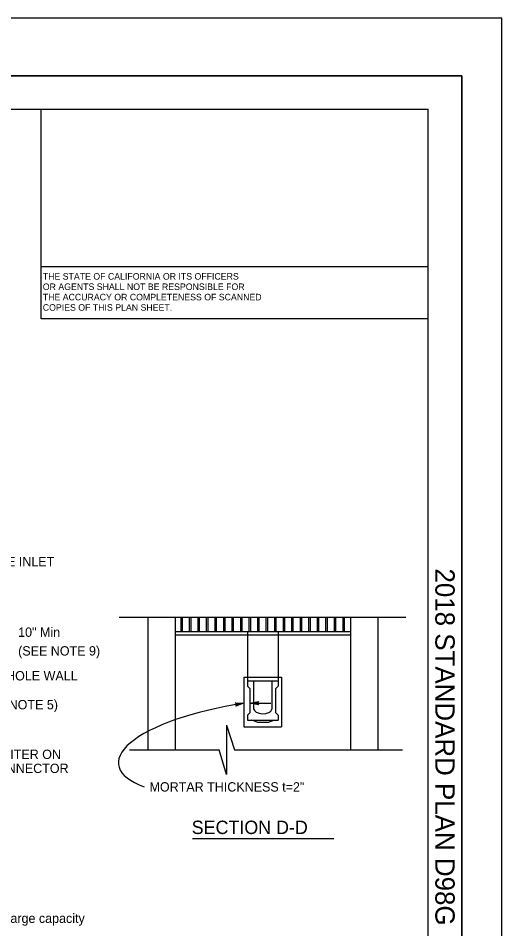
# Model space of a CAD drawing. Extents: x -893 to 867, y -474 to 712.
# Drawn here: x 504 to 867, y 31 to 712 of the extents above; entities that cross this region are included whole.
import ezdxf

# ---------------------------------------------------------------- set-up
doc = ezdxf.new("R2010")
doc.units = 0
for name, color, linetype in [('10 Sheet Format', 7, 'Continuous'), ('56 Stage 3 Anno', 7, 'Continuous'), ('57 Undefined', 7, 'Continuous'), ('60 Nongeo Data', 7, 'Continuous')]:
    doc.layers.add(name, color=color, linetype=linetype)

msp = doc.modelspace()

# ---------------------------------------------------------------- linework, layer by layer
at = {"layer": '10 Sheet Format'}
for p, q in [((-863.42, 668.96), (836.58, 668.96)), ((836.58, 668.96), (836.58, -431.04)), ((-813.45, 643.96), (811.54, 643.96)), ((521.55, 487.05), (521.55, 643.96)), ((811.54, -406.04), (811.54, 643.96)), ((811.54, 525.89), (521.55, 525.89)), ((811.54, 487.05), (521.55, 487.05))]:
    msp.add_line(p, q, dxfattribs=at)
for points in [[(-893.46, -474.04), (866.54, -474.04), (866.54, 711.96), (-893.46, 711.96)], [(-863.42, -431.04), (836.58, -431.04), (836.58, 668.96), (-863.42, 668.96)]]:
    msp.add_lwpolyline(points, close=True, dxfattribs=at)
at = {"layer": '56 Stage 3 Anno'}
for p, q in [((668.04, 198.54), (667.04, 199.74)), ((667.04, 199.74), (667.04, 199.74)), ((667.04, 199.74), (673.17, 199.34)), ((667.31, 199.42), (671.81, 199.13)), ((673.17, 199.34), (667.45, 197.1)), ((667.45, 197.1), (668.04, 198.54)), ((667.59, 199.1), (670.44, 198.91)), ((671.8, 199.12), (667.63, 197.49)), ((670.44, 198.91), (667.75, 197.86)), ((667.82, 198.79), (669.08, 198.7)), ((669.08, 198.7), (667.92, 198.25)), ((673.17, 199.34), (673.17, 199.34)), ((678.1, 199.33), (693.51, 199.33)), ((678.27, 199.41), (684.27, 200.74)), ((684.27, 198.07), (678.27, 199.41)), ((678.27, 199.41), (678.27, 199.41)), ((684.06, 198.42), (679.65, 199.4)), ((679.66, 199.41), (684.04, 200.38)), ((681.04, 199.4), (683.86, 200.03)), ((683.82, 198.78), (681.04, 199.4)), ((682.42, 199.4), (683.63, 199.67)), ((683.65, 199.13), (682.42, 199.4)), ((684.27, 200.74), (683.47, 199.41)), ((683.47, 199.41), (684.27, 198.07)), ((684.27, 200.74), (684.27, 200.74)), ((684.27, 198.07), (684.27, 198.07)), ((667.45, 197.1), (667.45, 197.1)), ((660.41, 183.05), (666.44, 164.47)), ((660.41, 183.05), (660.41, 145.96)), ((587.77, 164.47), (655.06, 164.47)), ((660.41, 145.96), (655.06, 164.47)), ((666.44, 164.47), (792.29, 164.47))]:
    msp.add_line(p, q, dxfattribs=at)
msp.add_ellipse((691.67, 166.1), major_axis=(-112.16, -12.47), ratio=0.31302, start_param=4.84301, end_param=6.846157, dxfattribs=at)
at = {"layer": '57 Undefined'}
msp.add_line((634.88, 98.13), (740.89, 98.13), dxfattribs=at)
at = {"layer": '60 Nongeo Data'}
for p, q in [((580.17, 263.81), (794.65, 263.81)), ((601.42, 263.81), (601.42, 164.47)), ((621.99, 263.81), (621.99, 164.47)), ((626.42, 253.11), (626.42, 263.81)), ((627.49, 253.11), (627.49, 263.81)), ((632.81, 253.11), (632.81, 263.81)), ((633.87, 253.11), (633.87, 263.81)), ((639.19, 253.11), (639.19, 263.81)), ((640.25, 253.11), (640.25, 263.81)), ((645.57, 253.11), (645.57, 263.81)), ((646.63, 253.11), (646.63, 263.81)), ((651.95, 253.11), (651.95, 263.81)), ((653.01, 253.11), (653.01, 263.81)), ((658.33, 253.11), (658.33, 263.81)), ((659.39, 253.11), (659.39, 263.81)), ((664.71, 253.11), (664.71, 263.81)), ((665.78, 253.11), (665.78, 263.81)), ((671.1, 253.11), (671.1, 263.81)), ((672.16, 253.11), (672.16, 263.81)), ((677.48, 253.11), (677.48, 263.81)), ((678.54, 253.11), (678.54, 263.81)), ((683.86, 253.11), (683.86, 263.81)), ((684.92, 253.11), (684.92, 263.81)), ((690.24, 253.11), (690.24, 263.81)), ((691.31, 253.11), (691.31, 263.81)), ((696.62, 253.11), (696.62, 263.81)), ((697.69, 253.11), (697.69, 263.81)), ((703.01, 253.11), (703.01, 263.81)), ((704.07, 253.11), (704.07, 263.81)), ((709.39, 253.11), (709.39, 263.81)), ((710.45, 253.11), (710.45, 263.81)), ((715.77, 253.11), (715.77, 263.81)), ((716.83, 253.11), (716.83, 263.81)), ((722.15, 253.11), (722.15, 263.81)), ((723.22, 253.11), (723.22, 263.81)), ((728.54, 253.11), (728.54, 263.81)), ((729.6, 253.11), (729.6, 263.81)), ((734.92, 253.11), (734.92, 263.81)), ((735.98, 253.11), (735.98, 263.81)), ((741.3, 253.11), (741.3, 263.81)), ((742.36, 253.11), (742.36, 263.81)), ((747.68, 253.11), (747.68, 263.81)), ((748.75, 253.11), (748.75, 263.81)), ((753.17, 263.81), (753.17, 164.47)), ((773.75, 263.81), (773.75, 164.47)), ((621.99, 253.11), (753.17, 253.11)), ((676.14, 253.11), (676.14, 216.13)), ((699.03, 253.11), (699.03, 216.13)), ((621.99, 250.5), (753.17, 250.5)), ((673.52, 218.74), (673.52, 181.69)), ((673.52, 218.74), (701.64, 218.74)), ((701.64, 218.74), (701.64, 181.69)), ((676.14, 216.13), (699.03, 216.13)), ((676.14, 216.13), (676.14, 212.2)), ((676.14, 212.2), (678.1, 210.24)), ((680.72, 216.13), (680.72, 195.22)), ((694.45, 216.13), (694.45, 194.84)), ((697.06, 210.24), (699.03, 212.2)), ((699.03, 216.13), (699.03, 212.2)), ((677.92, 210.4), (677.92, 192.29)), ((697.06, 210.24), (697.06, 192.48)), ((677.92, 192.29), (676.14, 190.52)), ((697.06, 192.48), (699.03, 190.52)), ((676.14, 190.52), (676.14, 186.59)), ((676.14, 186.59), (699.03, 186.59)), ((683.33, 185.29), (679.41, 186.59)), ((683.33, 185.29), (691.83, 185.29)), ((691.83, 185.29), (695.76, 186.59)), ((699.03, 190.52), (699.03, 186.59)), ((673.52, 181.69), (701.64, 181.69))]:
    msp.add_line(p, q, dxfattribs=at)
msp.add_ellipse((687.58, 195.29), major_axis=(6.89, -0.13), ratio=0.549308, start_param=3.192476, end_param=6.196947, dxfattribs=at)

# ---------------------------------------------------------------- texts
at = {"layer": '10 Sheet Format'}
for s, p in [('THE STATE OF CALIFORNIA OR ITS OFFICERS', (522.88, 516.32)), ('OR AGENTS SHALL NOT BE RESPONSIBLE FOR', (522.88, 508.57)), ('THE ACCURACY OR COMPLETENESS OF SCANNED', (522.88, 500.82)), ('COPIES OF THIS PLAN SHEET.', (522.88, 493.07))]:
    msp.add_text(s, height=4.9, dxfattribs=at).set_placement(p)
msp.add_text('2018 STANDARD PLAN D98G', height=14.5, rotation=270, dxfattribs=at).set_placement((816.77, 300.22))
at = {"layer": '57 Undefined'}
for s, height, p in [('DRAINAGE INLET', 7, (453.44, 301.89)), ('10" Min', 7, (504.43, 249.03)), ('(SEE NOTE 9)', 7, (504.43, 235.03)), ('INLET OR MANHOLE WALL', 7, (428.82, 216.4)), ('MORTAR (SEE NOTE 5)', 7, (429.73, 194.78)), ('VERTICAL MITER ON', 7, (442.35, 157.64)), ('OUTLET CONNECTOR', 7, (442.35, 147.14)), ('MORTAR THICKNESS t=2"', 7, (602.79, 133.25)), ('SECTION D-D', 10, (634.39, 101.48)), ('Discharge capacity (cfs) at point A must be equivalent to maximum channel discharge capacity ', 7, (162.02, 34.94))]:
    msp.add_text(s, height=height, dxfattribs=at).set_placement(p)

doc.saveas('drawing.dxf')
